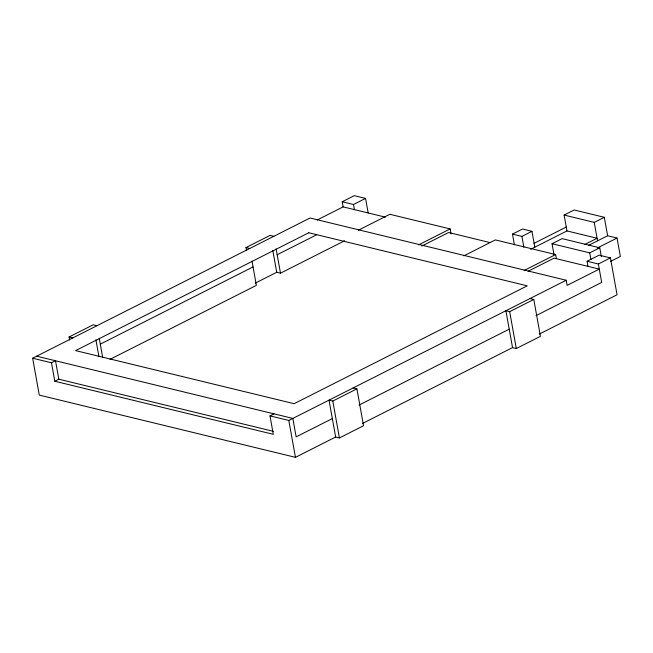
<?xml version="1.0" encoding="UTF-8"?>
<svg xmlns="http://www.w3.org/2000/svg" width="653" height="653" viewBox="0 0 653 653"><rect width="100%" height="100%" fill="white"/><g stroke="black" fill="none" stroke-linecap="round" stroke-linejoin="round"><path stroke-width="0.98" d="M69.618 339.976L69.087 336.981L93.208 324.794L96.971 325.708M246.508 250.564L245.969 247.577L270.089 235.39L273.86 236.304M353.142 387.947L356.905 388.861L363.541 425.74L339.421 437.934L335.65 437.02L295.45 457.337L39.286 395.098L32.65 358.219L310.036 218.012L566.208 280.251L567.122 285.377L599.291 269.118L554.079 258.139L528.171 271.232M385.417 217.155L343.119 206.879L342.196 201.761L354.261 195.663L365.558 198.406L368.178 212.968M317.211 219.979L343.119 206.879M342.196 201.761L353.502 204.503L365.558 198.406M32.65 358.219L51.489 362.79L55.505 360.766L58.827 379.205L273.362 431.331M100.293 344.147L253.054 266.93M277.174 254.743L316.738 234.745M51.489 362.79L54.803 381.238L58.827 379.205M358.399 230.199L389.874 214.29L450.154 228.934L451.043 233.896M255.282 283.1L276.725 272.268L280.496 273.183L344.637 240.761M109.973 359.37L256.368 285.369L252.009 261.11M418.679 244.842L450.154 228.934M421.797 246.059L448.603 232.509L489.872 242.541M463.883 255.821L495.358 239.912L555.63 254.564L556.348 258.531M514.401 244.777L512.483 234.109L522.531 229.023L531.95 231.317L534.807 247.193M512.483 234.109L521.894 236.394L531.95 231.317M584.598 244.581L597.103 238.263L566.967 230.933L564.11 215.057L574.158 209.98L604.294 217.302L607.616 235.741L617.036 238.027L620.35 256.466L610.473 261.461M533.934 243.381L566.265 227.04M530.62 249.307L566.967 230.933M553.997 254.629L552.038 243.716L562.086 238.639L599.756 247.789L601.372 256.76M564.11 215.057L594.246 222.379L604.294 217.302M524.155 270.464L555.63 254.564M588.631 245.332L607.616 235.741M597.275 248.018L617.036 238.027M552.038 243.716L589.708 252.866L599.756 247.789M54.803 381.238L273.297 434.318L269.983 415.879L273.999 413.847M587.986 266.375L587.063 261.257L599.128 255.16L610.424 257.902L617.061 294.781L539.37 334.05M269.983 415.879L288.814 420.459L566.208 280.251M587.063 261.257L598.368 264L610.424 257.902M335.65 437.02L329.014 400.142L332.785 401.056L356.905 388.861M512.54 347.616L505.904 310.73L509.666 311.652L533.795 299.458L540.423 336.336L516.303 348.531L512.54 347.616L362.505 423.446M332.336 418.581L296.152 436.865L292.838 418.426L36.674 356.187M359.183 405.007L509.218 329.169M536.04 315.619L601.682 282.439L598.368 264M530.024 298.543L533.795 299.458M245.969 247.577L249.74 248.491M69.087 336.981L72.85 337.895M594.246 222.379L597.56 240.818M589.708 252.866L590.932 259.665M521.894 236.394L523.861 247.307M509.666 311.652L516.303 348.531M353.502 204.503L354.424 209.629M332.785 401.056L339.421 437.934M276.129 248.915L280.496 273.183M272.783 250.336L276.725 272.268M288.814 420.459L295.45 457.337M99.24 338.319L102.733 357.73M95.893 339.74L98.946 356.685M308.771 232.754L75.609 350.604L294.103 403.693L527.265 285.834L308.771 232.754"/></g></svg>
